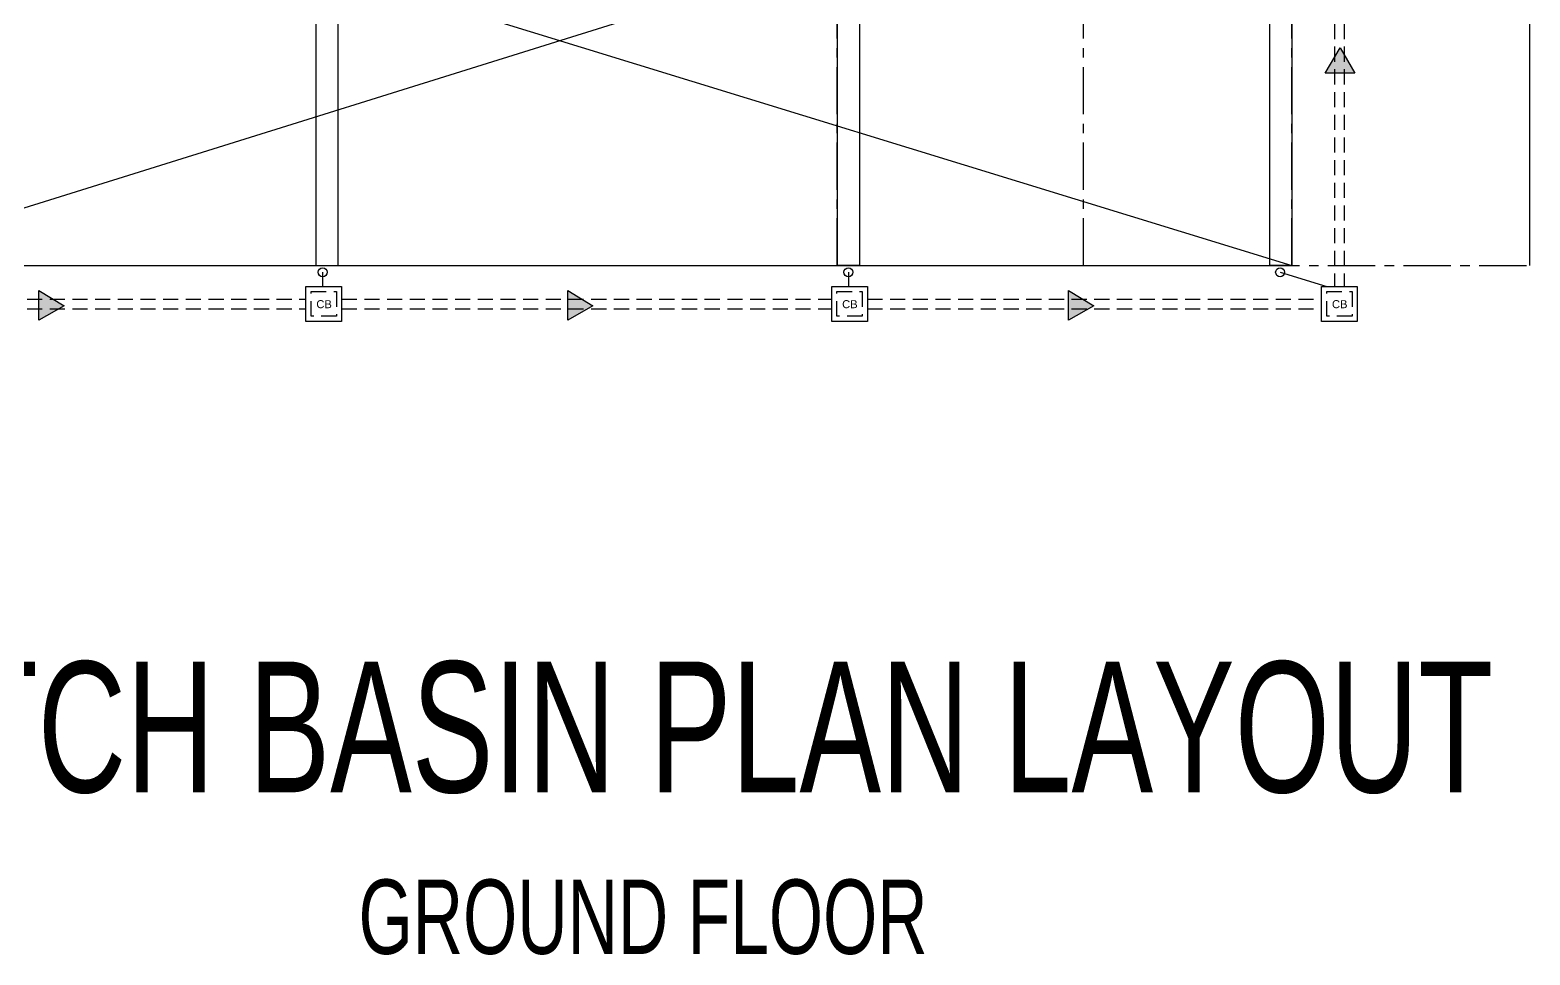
# Model space of a CAD drawing. Header units: millimetres. Extents: x -248340 to 456025, y 261499 to 1049645.
# Drawn here: x 298556 to 308632, y 323257 to 329470 of the extents above; entities that cross this region are included whole.
import ezdxf

# ---------------------------------------------------------------- set-up
doc = ezdxf.new("R2010")
doc.units = ezdxf.units.MM
doc.header["$LTSCALE"] = 8
doc.header["$MEASUREMENT"] = 0
for name, pattern in [('CENTER', [50.8, 31.75, -6.35, 6.35, -6.35]), ('CONTINOUS', [0]), ('HIDDEN', [9.525, 6.35, -3.175])]:
    doc.linetypes.add(name, pattern=pattern)
doc.layers.get('0').update_dxf_attribs({"linetype": 'CONTINUOUS'})
doc.layers.add('13. Text', color=2, linetype='CONTINUOUS', lineweight=5)
for name, color, linetype in [('ar_grid', 10, 'CENTER'), ('ar_wall', 7, 'CONTINOUS'), ('TEXT', 2, 'CONTINUOUS')]:
    doc.layers.add(name, color=color, linetype=linetype)
doc.styles.add('ARIAL', font='arial.ttf')
doc.styles.get("Standard").update_dxf_attribs({"font": 'txt.shx', "width": 0.7, "bigfont": 'extfont.shx'})

# ---------------------------------------------------------------- blocks, each defined once
blk = doc.blocks.new('SSS')
at = {"color": 252, "ltscale": 1.25, "true_color": 0x939598}
for p, q in [((146515, -114271), (146515, -94352)), ((138509, -114271), (138509, -94932)), ((135159, -114271), (144765, -111270)), ((135159, -111271), (144915, -114271)), ((135159, -114271), (144765, -114271))]:
    blk.add_line(p, q, dxfattribs=at)
at = {"layer": 'ar_grid', "ltscale": 1.25}
for p, q in [((143515, -114271), (143515, -94352)), ((132458, -114271), (146515, -114271))]:
    blk.add_line(p, q, dxfattribs=at)
at = {"layer": 'ar_grid', "color": 252, "ltscale": 1.25, "true_color": 0x939598}
for p, q in [((141862, -114271), (141862, -94932)), ((144915, -114271), (144915, -94932))]:
    blk.add_line(p, q, dxfattribs=at)
at = {"layer": 'ar_wall', "color": 252, "ltscale": 1.25, "true_color": 0x939598}
for p, q in [((144765, -111420), (144765, -114271)), ((144915, -111420), (144915, -114271)), ((138359, -112271), (138359, -114271)), ((138509, -114271), (138509, -112271)), ((141862, -112271), (141862, -114271)), ((142012, -112271), (142012, -114271)), ((138359, -114271), (138509, -114271)), ((142012, -114271), (141862, -114271)), ((144915, -114271), (144765, -114271))]:
    blk.add_line(p, q, dxfattribs=at)

msp = doc.modelspace()

# ---------------------------------------------------------------- hatches: boundary and pattern name
at = {"ltscale": 1.25}
h = msp.add_hatch(color=5, dxfattribs=at)
h.dxf.hatch_style = 1
h.paths.add_polyline_path([(307357.7, 329349.668), (307256.447, 329180.894), (307454.122, 329180.894)])
h = msp.add_hatch(color=5, dxfattribs=at)
h.dxf.hatch_style = 1
h.paths.add_polyline_path([(298784.617, 327618.076), (298615.843, 327719.329), (298615.843, 327521.654)])
h = msp.add_hatch(color=5, dxfattribs=at)
h.dxf.hatch_style = 1
h.paths.add_polyline_path([(302336.353, 327618.076), (302167.578, 327719.329), (302167.578, 327521.654)])
h = msp.add_hatch(color=5, dxfattribs=at)
h.dxf.hatch_style = 1
h.paths.add_polyline_path([(305701.675, 327618.076), (305532.901, 327719.329), (305532.901, 327521.654)])

# ---------------------------------------------------------------- linework, layer by layer
at = {"color": 252, "linetype": 'HIDDEN', "ltscale": 2, "true_color": 0x939598}
for p, q in [((307318.31, 330424.832), (307318.31, 327748.493)), ((307383.334, 330424.832), (307383.334, 327748.493)), ((297012.022, 327662.892), (300409.251, 327662.892)), ((297012.022, 327597.868), (300409.251, 327597.868)), ((300649.342, 327662.892), (303941.047, 327662.892)), ((300649.342, 327597.868), (303941.047, 327597.868)), ((304181.138, 327662.892), (307231.645, 327662.892)), ((304181.138, 327597.868), (307231.645, 327597.868))]:
    msp.add_line(p, q, dxfattribs=at)
at = {"color": 1, "ltscale": 1.25}
for p, q in [((307256.447, 329180.894), (307357.7, 329349.668)), ((307357.7, 329349.668), (307454.122, 329180.894)), ((307454.122, 329180.894), (307256.447, 329180.894)), ((298615.843, 327719.329), (298784.617, 327618.076)), ((298615.843, 327521.654), (298615.843, 327719.329)), ((302167.578, 327719.329), (302336.353, 327618.076)), ((302167.578, 327521.654), (302167.578, 327719.329)), ((305532.901, 327719.329), (305701.675, 327618.076)), ((305532.901, 327521.654), (305532.901, 327719.329)), ((298784.617, 327618.076), (298615.843, 327521.654)), ((302336.353, 327618.076), (302167.578, 327521.654)), ((305701.675, 327618.076), (305532.901, 327521.654))]:
    msp.add_line(p, q, dxfattribs=at)
at = {"color": 5, "ltscale": 1.25}
for p, q in [((300521.674, 327842.606), (300521.674, 327747.792)), ((304053.47, 327842.606), (304053.47, 327747.792)), ((306953.28, 327842.606), (307268.193, 327747.792))]:
    msp.add_line(p, q, dxfattribs=at)
for points in [[(300409.251, 327747.792), (300649.342, 327747.792), (300649.342, 327512.702), (300409.251, 327512.702)], [(303941.047, 327747.792), (304181.138, 327747.792), (304181.138, 327512.702), (303941.047, 327512.702)], [(307231.645, 327747.792), (307471.736, 327747.792), (307471.736, 327512.702), (307231.645, 327512.702)]]:
    msp.add_lwpolyline(points, close=True, dxfattribs=at)
at = {"color": 252, "linetype": 'HIDDEN', "ltscale": 2, "true_color": 0x939598}
for points in [[(300444.263, 327712.778), (300614.328, 327712.778), (300614.328, 327547.716), (300444.263, 327547.716)], [(303976.06, 327712.778), (304146.125, 327712.778), (304146.125, 327547.716), (303976.06, 327547.716)], [(307266.658, 327712.778), (307436.723, 327712.778), (307436.723, 327547.716), (307266.658, 327547.716)]]:
    msp.add_lwpolyline(points, close=True, dxfattribs=at)
at = {"color": 5, "ltscale": 1.25}
for centre in [(300521.674, 327842.606), (304053.47, 327842.606), (306953.28, 327842.606)]:
    msp.add_circle(centre, 29.87, dxfattribs=at)

# ---------------------------------------------------------------- block references
at = {"color": 1, "lineweight": 30}
msp.add_blockref('SSS', (162116.489, 442158.703), dxfattribs=at)

# ---------------------------------------------------------------- texts
at = {"layer": '13. Text', "char_height": 53.7404, "width": 1375.41527, "attachment_point": 1, "style": 'ARIAL'}
for insert in [(300479.277, 327655.013), (304011.073, 327655.013), (307301.672, 327655.013)]:
    msp.add_mtext('CB', dxfattribs=dict(at, insert=insert))
at = {"layer": 'TEXT', "insert": (293049.003, 325227.751), "char_height": 878.18348, "width": 19250.01317, "attachment_point": 1}
msp.add_mtext('\\pxqc;{\\fFranklin Gothic Heavy|b0|i0|c0|p34;CATCH BASIN PLAN LAYOUT\\P\\H0.56936x;GROUND FLOOR}', dxfattribs=at)

doc.saveas('drawing.dxf')
